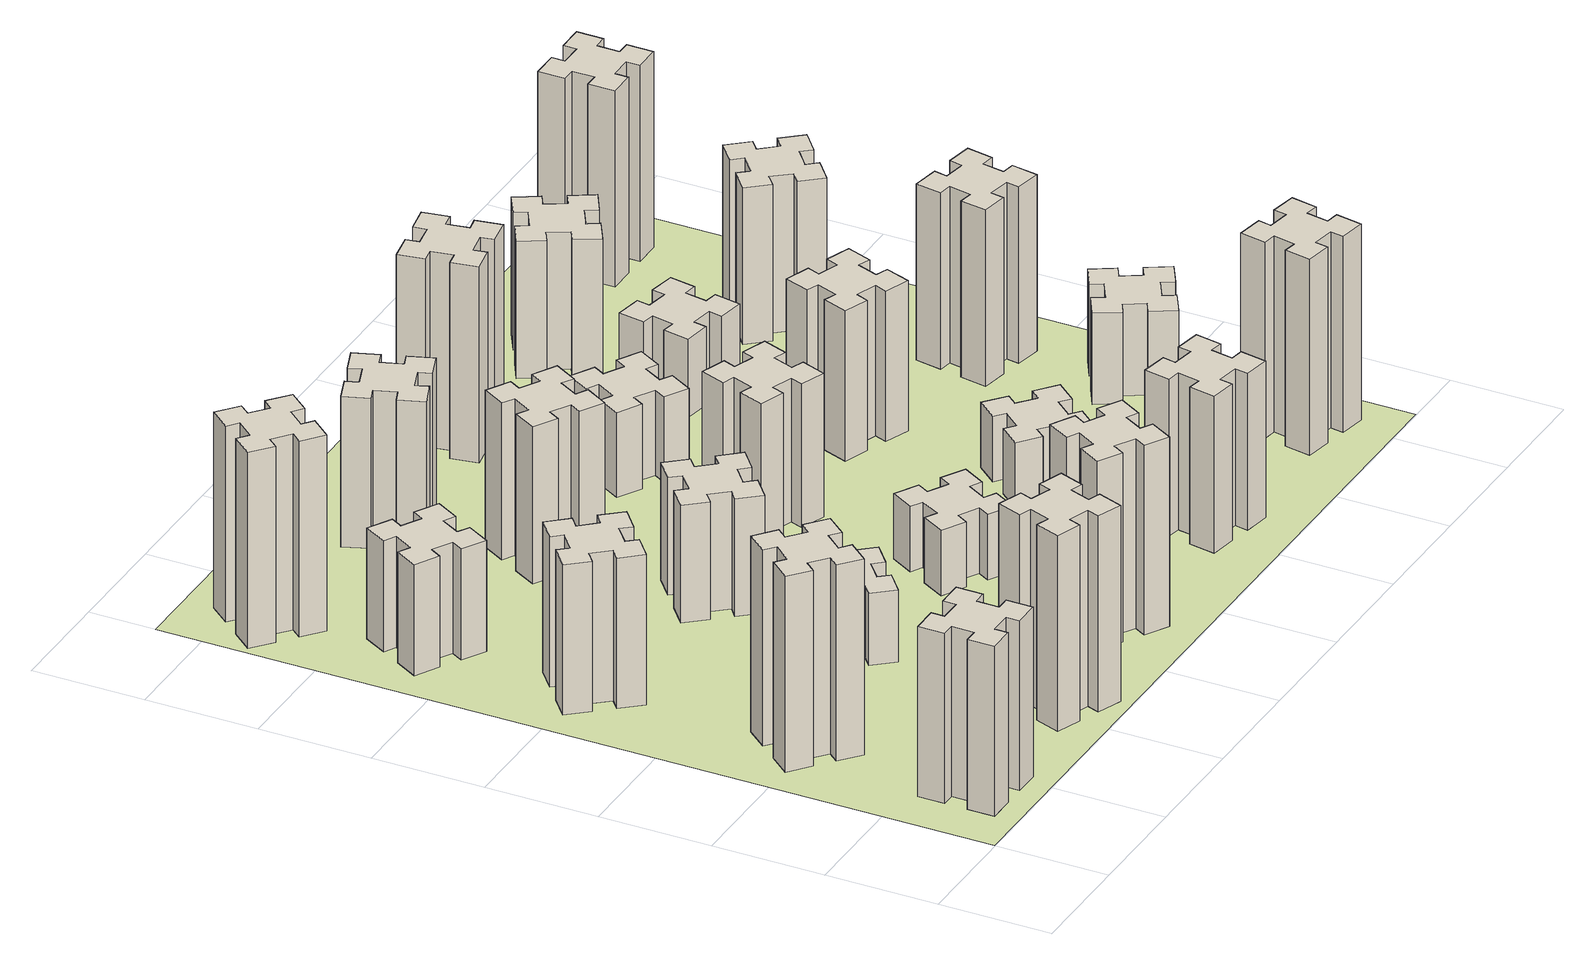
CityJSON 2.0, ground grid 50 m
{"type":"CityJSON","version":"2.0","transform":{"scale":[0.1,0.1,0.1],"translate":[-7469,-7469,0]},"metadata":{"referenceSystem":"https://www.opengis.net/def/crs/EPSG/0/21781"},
"CityObjects":{
"building1":{"type":"Building","attributes":{"class":"1000","function":"1000","usage":"1000","yearOfConstruction":2016,"roofType":"1000","measuredHeight":78,"storeysAboveGround":30,"storeysBelowGround":0},"geometry":[{"type":"Solid","lod":"1","boundaries":[[[[0,1,2,3,4,5,6,7,8,9,10,11,12,13,14,15,16,17,18,19]],[[17,16,20,21]],[[16,15,22,20]],[[15,14,23,22]],[[14,13,24,23]],[[13,12,25,24]],[[12,11,26,25]],[[11,10,27,26]],[[10,9,28,27]],[[9,8,29,28]],[[8,7,30,29]],[[7,6,31,30]],[[6,5,32,31]],[[5,4,33,32]],[[4,3,34,33]],[[3,2,35,34]],[[2,1,36,35]],[[1,0,37,36]],[[0,19,38,37]],[[19,18,39,38]],[[18,17,21,39]],[[24,25,26,27,28,29,30,31,32,33,34,35,36,37,38,39,21,20,22,23]]]]}]},
"building2":{"type":"Building","attributes":{"class":"1000","function":"1000","usage":"1000","yearOfConstruction":2016,"roofType":"1000","measuredHeight":90,"storeysAboveGround":30,"storeysBelowGround":0},"geometry":[{"type":"Solid","lod":"1","boundaries":[[[[40,41,42,43,44,45,46,47,48,49,50,51,52,53,54,55,56,57,58,59]],[[57,56,60,61]],[[56,55,62,60]],[[55,54,63,62]],[[54,53,64,63]],[[53,52,65,64]],[[52,51,66,65]],[[51,50,67,66]],[[50,49,68,67]],[[49,48,69,68]],[[48,47,70,69]],[[47,46,71,70]],[[46,45,72,71]],[[45,44,73,72]],[[44,43,74,73]],[[43,42,75,74]],[[42,41,76,75]],[[41,40,77,76]],[[40,59,78,77]],[[59,58,79,78]],[[58,57,61,79]],[[64,65,66,67,68,69,70,71,72,73,74,75,76,77,78,79,61,60,62,63]]]]}]},
"building3":{"type":"Building","attributes":{"class":"1000","function":"1000","usage":"1000","yearOfConstruction":2016,"roofType":"1000","measuredHeight":69,"storeysAboveGround":30,"storeysBelowGround":0},"geometry":[{"type":"Solid","lod":"1","boundaries":[[[[80,81,82,83,84,85,86,87,88,89,90,91,92,93,94,95,96,97,98,99]],[[97,96,100,101]],[[96,95,102,100]],[[95,94,103,102]],[[94,93,104,103]],[[93,92,105,104]],[[92,91,106,105]],[[91,90,107,106]],[[90,89,108,107]],[[89,88,109,108]],[[88,87,110,109]],[[87,86,111,110]],[[86,85,112,111]],[[85,84,113,112]],[[84,83,114,113]],[[83,82,115,114]],[[82,81,116,115]],[[81,80,117,116]],[[80,99,118,117]],[[99,98,119,118]],[[98,97,101,119]],[[104,105,106,107,108,109,110,111,112,113,114,115,116,117,118,119,101,100,102,103]]]]}]},
"building4":{"type":"Building","attributes":{"class":"1000","function":"1000","usage":"1000","yearOfConstruction":2016,"roofType":"1000","measuredHeight":51,"storeysAboveGround":30,"storeysBelowGround":0},"geometry":[{"type":"Solid","lod":"1","boundaries":[[[[120,121,122,123,124,125,126,127,128,129,130,131,132,133,134,135,136,137,138,139]],[[137,136,140,141]],[[136,135,142,140]],[[135,134,143,142]],[[134,133,144,143]],[[133,132,145,144]],[[132,131,146,145]],[[131,130,147,146]],[[130,129,148,147]],[[129,128,149,148]],[[128,127,150,149]],[[127,126,151,150]],[[126,125,152,151]],[[125,124,153,152]],[[124,123,154,153]],[[123,122,155,154]],[[122,121,156,155]],[[121,120,157,156]],[[120,139,158,157]],[[139,138,159,158]],[[138,137,141,159]],[[144,145,146,147,148,149,150,151,152,153,154,155,156,157,158,159,141,140,142,143]]]]}]},
"building5":{"type":"Building","attributes":{"class":"1000","function":"1000","usage":"1000","yearOfConstruction":2016,"roofType":"1000","measuredHeight":90,"storeysAboveGround":30,"storeysBelowGround":0},"geometry":[{"type":"Solid","lod":"1","boundaries":[[[[160,161,162,163,164,165,166,167,168,169,170,171,172,173,174,175,176,177,178,179]],[[177,176,180,181]],[[176,175,182,180]],[[175,174,183,182]],[[174,173,184,183]],[[173,172,185,184]],[[172,171,186,185]],[[171,170,187,186]],[[170,169,188,187]],[[169,168,189,188]],[[168,167,190,189]],[[167,166,191,190]],[[166,165,192,191]],[[165,164,193,192]],[[164,163,194,193]],[[163,162,195,194]],[[162,161,196,195]],[[161,160,197,196]],[[160,179,198,197]],[[179,178,199,198]],[[178,177,181,199]],[[184,185,186,187,188,189,190,191,192,193,194,195,196,197,198,199,181,180,182,183]]]]}]},
"building6":{"type":"Building","attributes":{"class":"1000","function":"1000","usage":"1000","yearOfConstruction":2016,"roofType":"1000","measuredHeight":90,"storeysAboveGround":30,"storeysBelowGround":0},"geometry":[{"type":"Solid","lod":"1","boundaries":[[[[200,201,202,203,204,205,206,207,208,209,210,211,212,213,214,215,216,217,218,219]],[[217,216,220,221]],[[216,215,222,220]],[[215,214,223,222]],[[214,213,224,223]],[[213,212,225,224]],[[212,211,226,225]],[[211,210,227,226]],[[210,209,228,227]],[[209,208,229,228]],[[208,207,230,229]],[[207,206,231,230]],[[206,205,232,231]],[[205,204,233,232]],[[204,203,234,233]],[[203,202,235,234]],[[202,201,236,235]],[[201,200,237,236]],[[200,219,238,237]],[[219,218,239,238]],[[218,217,221,239]],[[224,225,226,227,228,229,230,231,232,233,234,235,236,237,238,239,221,220,222,223]]]]}]},
"building7":{"type":"Building","attributes":{"class":"1000","function":"1000","usage":"1000","yearOfConstruction":2016,"roofType":"1000","measuredHeight":33,"storeysAboveGround":30,"storeysBelowGround":0},"geometry":[{"type":"Solid","lod":"1","boundaries":[[[[240,241,242,243,244,245,246,247,248,249,250,251,252,253,254,255,256,257,258,259]],[[257,256,260,261]],[[256,255,262,260]],[[255,254,263,262]],[[254,253,264,263]],[[253,252,265,264]],[[252,251,266,265]],[[251,250,267,266]],[[250,249,268,267]],[[249,248,269,268]],[[248,247,270,269]],[[247,246,271,270]],[[246,245,272,271]],[[245,244,273,272]],[[244,243,274,273]],[[243,242,275,274]],[[242,241,276,275]],[[241,240,277,276]],[[240,259,278,277]],[[259,258,279,278]],[[258,257,261,279]],[[264,265,266,267,268,269,270,271,272,273,274,275,276,277,278,279,261,260,262,263]]]]}]},
"building8":{"type":"Building","attributes":{"class":"1000","function":"1000","usage":"1000","yearOfConstruction":2016,"roofType":"1000","measuredHeight":54,"storeysAboveGround":30,"storeysBelowGround":0},"geometry":[{"type":"Solid","lod":"1","boundaries":[[[[280,281,282,283,284,285,286,287,288,289,290,291,292,293,294,295,296,297,298,299]],[[297,296,300,301]],[[296,295,302,300]],[[295,294,303,302]],[[294,293,304,303]],[[293,292,305,304]],[[292,291,306,305]],[[291,290,307,306]],[[290,289,308,307]],[[289,288,309,308]],[[288,287,310,309]],[[287,286,311,310]],[[286,285,312,311]],[[285,284,313,312]],[[284,283,314,313]],[[283,282,315,314]],[[282,281,316,315]],[[281,280,317,316]],[[280,299,318,317]],[[299,298,319,318]],[[298,297,301,319]],[[304,305,306,307,308,309,310,311,312,313,314,315,316,317,318,319,301,300,302,303]]]]}]},
"building9":{"type":"Building","attributes":{"class":"1000","function":"1000","usage":"1000","yearOfConstruction":2016,"roofType":"1000","measuredHeight":87,"storeysAboveGround":30,"storeysBelowGround":0},"geometry":[{"type":"Solid","lod":"1","boundaries":[[[[320,321,322,323,324,325,326,327,328,329,330,331,332,333,334,335,336,337,338,339]],[[337,336,340,341]],[[336,335,342,340]],[[335,334,343,342]],[[334,333,344,343]],[[333,332,345,344]],[[332,331,346,345]],[[331,330,347,346]],[[330,329,348,347]],[[329,328,349,348]],[[328,327,350,349]],[[327,326,351,350]],[[326,325,352,351]],[[325,324,353,352]],[[324,323,354,353]],[[323,322,355,354]],[[322,321,356,355]],[[321,320,357,356]],[[320,339,358,357]],[[339,338,359,358]],[[338,337,341,359]],[[344,345,346,347,348,349,350,351,352,353,354,355,356,357,358,359,341,340,342,343]]]]}]},
"building10":{"type":"Building","attributes":{"class":"1000","function":"1000","usage":"1000","yearOfConstruction":2016,"roofType":"1000","measuredHeight":72,"storeysAboveGround":30,"storeysBelowGround":0},"geometry":[{"type":"Solid","lod":"1","boundaries":[[[[360,361,362,363,364,365,366,367,368,369,370,371,372,373,374,375,376,377,378,379]],[[377,376,380,381]],[[376,375,382,380]],[[375,374,383,382]],[[374,373,384,383]],[[373,372,385,384]],[[372,371,386,385]],[[371,370,387,386]],[[370,369,388,387]],[[369,368,389,388]],[[368,367,390,389]],[[367,366,391,390]],[[366,365,392,391]],[[365,364,393,392]],[[364,363,394,393]],[[363,362,395,394]],[[362,361,396,395]],[[361,360,397,396]],[[360,379,398,397]],[[379,378,399,398]],[[378,377,381,399]],[[384,385,386,387,388,389,390,391,392,393,394,395,396,397,398,399,381,380,382,383]]]]}]},
"building11":{"type":"Building","attributes":{"class":"1000","function":"1000","usage":"1000","yearOfConstruction":2016,"roofType":"1000","measuredHeight":69,"storeysAboveGround":30,"storeysBelowGround":0},"geometry":[{"type":"Solid","lod":"1","boundaries":[[[[400,401,402,403,404,405,406,407,408,409,410,411,412,413,414,415,416,417,418,419]],[[417,416,420,421]],[[416,415,422,420]],[[415,414,423,422]],[[414,413,424,423]],[[413,412,425,424]],[[412,411,426,425]],[[411,410,427,426]],[[410,409,428,427]],[[409,408,429,428]],[[408,407,430,429]],[[407,406,431,430]],[[406,405,432,431]],[[405,404,433,432]],[[404,403,434,433]],[[403,402,435,434]],[[402,401,436,435]],[[401,400,437,436]],[[400,419,438,437]],[[419,418,439,438]],[[418,417,421,439]],[[424,425,426,427,428,429,430,431,432,433,434,435,436,437,438,439,421,420,422,423]]]]}]},
"building12":{"type":"Building","attributes":{"class":"1000","function":"1000","usage":"1000","yearOfConstruction":2016,"roofType":"1000","measuredHeight":30,"storeysAboveGround":30,"storeysBelowGround":0},"geometry":[{"type":"Solid","lod":"1","boundaries":[[[[440,441,442,443,444,445,446,447,448,449,450,451,452,453,454,455,456,457,458,459]],[[457,456,460,461]],[[456,455,462,460]],[[455,454,463,462]],[[454,453,464,463]],[[453,452,465,464]],[[452,451,466,465]],[[451,450,467,466]],[[450,449,468,467]],[[449,448,469,468]],[[448,447,470,469]],[[447,446,471,470]],[[446,445,472,471]],[[445,444,473,472]],[[444,443,474,473]],[[443,442,475,474]],[[442,441,476,475]],[[441,440,477,476]],[[440,459,478,477]],[[459,458,479,478]],[[458,457,461,479]],[[464,465,466,467,468,469,470,471,472,473,474,475,476,477,478,479,461,460,462,463]]]]}]},
"building13":{"type":"Building","attributes":{"class":"1000","function":"1000","usage":"1000","yearOfConstruction":2016,"roofType":"1000","measuredHeight":66,"storeysAboveGround":30,"storeysBelowGround":0},"geometry":[{"type":"Solid","lod":"1","boundaries":[[[[480,481,482,483,484,485,486,487,488,489,490,491,492,493,494,495,496,497,498,499]],[[497,496,500,501]],[[496,495,502,500]],[[495,494,503,502]],[[494,493,504,503]],[[493,492,505,504]],[[492,491,506,505]],[[491,490,507,506]],[[490,489,508,507]],[[489,488,509,508]],[[488,487,510,509]],[[487,486,511,510]],[[486,485,512,511]],[[485,484,513,512]],[[484,483,514,513]],[[483,482,515,514]],[[482,481,516,515]],[[481,480,517,516]],[[480,499,518,517]],[[499,498,519,518]],[[498,497,501,519]],[[504,505,506,507,508,509,510,511,512,513,514,515,516,517,518,519,501,500,502,503]]]]}]},
"building14":{"type":"Building","attributes":{"class":"1000","function":"1000","usage":"1000","yearOfConstruction":2016,"roofType":"1000","measuredHeight":72,"storeysAboveGround":30,"storeysBelowGround":0},"geometry":[{"type":"Solid","lod":"1","boundaries":[[[[520,521,522,523,524,525,526,527,528,529,530,531,532,533,534,535,536,537,538,539]],[[537,536,540,541]],[[536,535,542,540]],[[535,534,543,542]],[[534,533,544,543]],[[533,532,545,544]],[[532,531,546,545]],[[531,530,547,546]],[[530,529,548,547]],[[529,528,549,548]],[[528,527,550,549]],[[527,526,551,550]],[[526,525,552,551]],[[525,524,553,552]],[[524,523,554,553]],[[523,522,555,554]],[[522,521,556,555]],[[521,520,557,556]],[[520,539,558,557]],[[539,538,559,558]],[[538,537,541,559]],[[544,545,546,547,548,549,550,551,552,553,554,555,556,557,558,559,541,540,542,543]]]]}]},
"building15":{"type":"Building","attributes":{"class":"1000","function":"1000","usage":"1000","yearOfConstruction":2016,"roofType":"1000","measuredHeight":39,"storeysAboveGround":30,"storeysBelowGround":0},"geometry":[{"type":"Solid","lod":"1","boundaries":[[[[560,561,562,563,564,565,566,567,568,569,570,571,572,573,574,575,576,577,578,579]],[[577,576,580,581]],[[576,575,582,580]],[[575,574,583,582]],[[574,573,584,583]],[[573,572,585,584]],[[572,571,586,585]],[[571,570,587,586]],[[570,569,588,587]],[[569,568,589,588]],[[568,567,590,589]],[[567,566,591,590]],[[566,565,592,591]],[[565,564,593,592]],[[564,563,594,593]],[[563,562,595,594]],[[562,561,596,595]],[[561,560,597,596]],[[560,579,598,597]],[[579,578,599,598]],[[578,577,581,599]],[[584,585,586,587,588,589,590,591,592,593,594,595,596,597,598,599,581,580,582,583]]]]}]},
"building16":{"type":"Building","attributes":{"class":"1000","function":"1000","usage":"1000","yearOfConstruction":2016,"roofType":"1000","measuredHeight":90,"storeysAboveGround":30,"storeysBelowGround":0},"geometry":[{"type":"Solid","lod":"1","boundaries":[[[[600,601,602,603,604,605,606,607,608,609,610,611,612,613,614,615,616,617,618,619]],[[617,616,620,621]],[[616,615,622,620]],[[615,614,623,622]],[[614,613,624,623]],[[613,612,625,624]],[[612,611,626,625]],[[611,610,627,626]],[[610,609,628,627]],[[609,608,629,628]],[[608,607,630,629]],[[607,606,631,630]],[[606,605,632,631]],[[605,604,633,632]],[[604,603,634,633]],[[603,602,635,634]],[[602,601,636,635]],[[601,600,637,636]],[[600,619,638,637]],[[619,618,639,638]],[[618,617,621,639]],[[624,625,626,627,628,629,630,631,632,633,634,635,636,637,638,639,621,620,622,623]]]]}]},
"building17":{"type":"Building","attributes":{"class":"1000","function":"1000","usage":"1000","yearOfConstruction":2016,"roofType":"1000","measuredHeight":30,"storeysAboveGround":30,"storeysBelowGround":0},"geometry":[{"type":"Solid","lod":"1","boundaries":[[[[640,641,642,643,644,645,646,647,648,649,650,651,652,653,654,655,656,657,658,659]],[[657,656,660,661]],[[656,655,662,660]],[[655,654,663,662]],[[654,653,664,663]],[[653,652,665,664]],[[652,651,666,665]],[[651,650,667,666]],[[650,649,668,667]],[[649,648,669,668]],[[648,647,670,669]],[[647,646,671,670]],[[646,645,672,671]],[[645,644,673,672]],[[644,643,674,673]],[[643,642,675,674]],[[642,641,676,675]],[[641,640,677,676]],[[640,659,678,677]],[[659,658,679,678]],[[658,657,661,679]],[[664,665,666,667,668,669,670,671,672,673,674,675,676,677,678,679,661,660,662,663]]]]}]},
"building18":{"type":"Building","attributes":{"class":"1000","function":"1000","usage":"1000","yearOfConstruction":2016,"roofType":"1000","measuredHeight":69,"storeysAboveGround":30,"storeysBelowGround":0},"geometry":[{"type":"Solid","lod":"1","boundaries":[[[[680,681,682,683,684,685,686,687,688,689,690,691,692,693,694,695,696,697,698,699]],[[697,696,700,701]],[[696,695,702,700]],[[695,694,703,702]],[[694,693,704,703]],[[693,692,705,704]],[[692,691,706,705]],[[691,690,707,706]],[[690,689,708,707]],[[689,688,709,708]],[[688,687,710,709]],[[687,686,711,710]],[[686,685,712,711]],[[685,684,713,712]],[[684,683,714,713]],[[683,682,715,714]],[[682,681,716,715]],[[681,680,717,716]],[[680,699,718,717]],[[699,698,719,718]],[[698,697,701,719]],[[704,705,706,707,708,709,710,711,712,713,714,715,716,717,718,719,701,700,702,703]]]]}]},
"building19":{"type":"Building","attributes":{"class":"1000","function":"1000","usage":"1000","yearOfConstruction":2016,"roofType":"1000","measuredHeight":36,"storeysAboveGround":30,"storeysBelowGround":0},"geometry":[{"type":"Solid","lod":"1","boundaries":[[[[720,721,722,723,724,725,726,727,728,729,730,731,732,733,734,735,736,737,738,739]],[[737,736,740,741]],[[736,735,742,740]],[[735,734,743,742]],[[734,733,744,743]],[[733,732,745,744]],[[732,731,746,745]],[[731,730,747,746]],[[730,729,748,747]],[[729,728,749,748]],[[728,727,750,749]],[[727,726,751,750]],[[726,725,752,751]],[[725,724,753,752]],[[724,723,754,753]],[[723,722,755,754]],[[722,721,756,755]],[[721,720,757,756]],[[720,739,758,757]],[[739,738,759,758]],[[738,737,741,759]],[[744,745,746,747,748,749,750,751,752,753,754,755,756,757,758,759,741,740,742,743]]]]}]},
"building20":{"type":"Building","attributes":{"class":"1000","function":"1000","usage":"1000","yearOfConstruction":2016,"roofType":"1000","measuredHeight":90,"storeysAboveGround":30,"storeysBelowGround":0},"geometry":[{"type":"Solid","lod":"1","boundaries":[[[[760,761,762,763,764,765,766,767,768,769,770,771,772,773,774,775,776,777,778,779]],[[777,776,780,781]],[[776,775,782,780]],[[775,774,783,782]],[[774,773,784,783]],[[773,772,785,784]],[[772,771,786,785]],[[771,770,787,786]],[[770,769,788,787]],[[769,768,789,788]],[[768,767,790,789]],[[767,766,791,790]],[[766,765,792,791]],[[765,764,793,792]],[[764,763,794,793]],[[763,762,795,794]],[[762,761,796,795]],[[761,760,797,796]],[[760,779,798,797]],[[779,778,799,798]],[[778,777,781,799]],[[784,785,786,787,788,789,790,791,792,793,794,795,796,797,798,799,781,780,782,783]]]]}]},
"building21":{"type":"Building","attributes":{"class":"1000","function":"1000","usage":"1000","yearOfConstruction":2016,"roofType":"1000","measuredHeight":63,"storeysAboveGround":30,"storeysBelowGround":0},"geometry":[{"type":"Solid","lod":"1","boundaries":[[[[800,801,802,803,804,805,806,807,808,809,810,811,812,813,814,815,816,817,818,819]],[[817,816,820,821]],[[816,815,822,820]],[[815,814,823,822]],[[814,813,824,823]],[[813,812,825,824]],[[812,811,826,825]],[[811,810,827,826]],[[810,809,828,827]],[[809,808,829,828]],[[808,807,830,829]],[[807,806,831,830]],[[806,805,832,831]],[[805,804,833,832]],[[804,803,834,833]],[[803,802,835,834]],[[802,801,836,835]],[[801,800,837,836]],[[800,819,838,837]],[[819,818,839,838]],[[818,817,821,839]],[[824,825,826,827,828,829,830,831,832,833,834,835,836,837,838,839,821,820,822,823]]]]}]},
"building22":{"type":"Building","attributes":{"class":"1000","function":"1000","usage":"1000","yearOfConstruction":2016,"roofType":"1000","measuredHeight":42,"storeysAboveGround":30,"storeysBelowGround":0},"geometry":[{"type":"Solid","lod":"1","boundaries":[[[[840,841,842,843,844,845,846,847,848,849,850,851,852,853,854,855,856,857,858,859]],[[857,856,860,861]],[[856,855,862,860]],[[855,854,863,862]],[[854,853,864,863]],[[853,852,865,864]],[[852,851,866,865]],[[851,850,867,866]],[[850,849,868,867]],[[849,848,869,868]],[[848,847,870,869]],[[847,846,871,870]],[[846,845,872,871]],[[845,844,873,872]],[[844,843,874,873]],[[843,842,875,874]],[[842,841,876,875]],[[841,840,877,876]],[[840,859,878,877]],[[859,858,879,878]],[[858,857,861,879]],[[864,865,866,867,868,869,870,871,872,873,874,875,876,877,878,879,861,860,862,863]]]]}]},
"building23":{"type":"Building","attributes":{"class":"1000","function":"1000","usage":"1000","yearOfConstruction":2016,"roofType":"1000","measuredHeight":81,"storeysAboveGround":30,"storeysBelowGround":0},"geometry":[{"type":"Solid","lod":"1","boundaries":[[[[880,881,882,883,884,885,886,887,888,889,890,891,892,893,894,895,896,897,898,899]],[[897,896,900,901]],[[896,895,902,900]],[[895,894,903,902]],[[894,893,904,903]],[[893,892,905,904]],[[892,891,906,905]],[[891,890,907,906]],[[890,889,908,907]],[[889,888,909,908]],[[888,887,910,909]],[[887,886,911,910]],[[886,885,912,911]],[[885,884,913,912]],[[884,883,914,913]],[[883,882,915,914]],[[882,881,916,915]],[[881,880,917,916]],[[880,899,918,917]],[[899,898,919,918]],[[898,897,901,919]],[[904,905,906,907,908,909,910,911,912,913,914,915,916,917,918,919,901,900,902,903]]]]}]},
"building24":{"type":"Building","attributes":{"class":"1000","function":"1000","usage":"1000","yearOfConstruction":2016,"roofType":"1000","measuredHeight":72,"storeysAboveGround":30,"storeysBelowGround":0},"geometry":[{"type":"Solid","lod":"1","boundaries":[[[[920,921,922,923,924,925,926,927,928,929,930,931,932,933,934,935,936,937,938,939]],[[937,936,940,941]],[[936,935,942,940]],[[935,934,943,942]],[[934,933,944,943]],[[933,932,945,944]],[[932,931,946,945]],[[931,930,947,946]],[[930,929,948,947]],[[929,928,949,948]],[[928,927,950,949]],[[927,926,951,950]],[[926,925,952,951]],[[925,924,953,952]],[[924,923,954,953]],[[923,922,955,954]],[[922,921,956,955]],[[921,920,957,956]],[[920,939,958,957]],[[939,938,959,958]],[[938,937,941,959]],[[944,945,946,947,948,949,950,951,952,953,954,955,956,957,958,959,941,940,942,943]]]]}]},
"building25":{"type":"Building","attributes":{"class":"1000","function":"1000","usage":"1000","yearOfConstruction":2016,"roofType":"1000","measuredHeight":90,"storeysAboveGround":30,"storeysBelowGround":0},"geometry":[{"type":"Solid","lod":"1","boundaries":[[[[960,961,962,963,964,965,966,967,968,969,970,971,972,973,974,975,976,977,978,979]],[[977,976,980,981]],[[976,975,982,980]],[[975,974,983,982]],[[974,973,984,983]],[[973,972,985,984]],[[972,971,986,985]],[[971,970,987,986]],[[970,969,988,987]],[[969,968,989,988]],[[968,967,990,989]],[[967,966,991,990]],[[966,965,992,991]],[[965,964,993,992]],[[964,963,994,993]],[[963,962,995,994]],[[962,961,996,995]],[[961,960,997,996]],[[960,979,998,997]],[[979,978,999,998]],[[978,977,981,999]],[[984,985,986,987,988,989,990,991,992,993,994,995,996,997,998,999,981,980,982,983]]]]}]},
"landuse1":{"type":"LandUse","attributes":{"name":"plot1","function":"1010"},"geometry":[{"type":"MultiSurface","lod":"1","boundaries":[[[1000,1001,1002,1003]]]}]}
},
"vertices":[
[265,325,0],[265,225,0],[205,225,0],[205,105,0],[325,105,0],[325,165,0],[425,165,0],[425,105,0],[545,105,0],[545,225,0],[485,225,0],[485,325,0],[545,325,0],[545,445,0],[425,445,0],[425,385,0],[325,385,0],[325,445,0],[205,445,0],[205,325,0],[325,385,780],[325,445,780],[425,385,780],[425,445,780],[545,445,780],[545,325,780],[485,325,780],[485,225,780],[545,225,780],[545,105,780],[425,105,780],[425,165,780],[325,165,780],[325,105,780],[205,105,780],[205,225,780],[265,225,780],[265,325,780],[205,325,780],[205,445,780],
[484,1067,0],[408,1132,0],[446,1178,0],[354,1255,0],[277,1163,0],[323,1124,0],[259,1048,0],[213,1086,0],[136,994,0],[228,917,0],[266,963,0],[343,899,0],[304,853,0],[396,776,0],[473,868,0],[427,906,0],[492,983,0],[538,944,0],[615,1036,0],[523,1113,0],[492,983,900],[538,944,900],[427,906,900],[473,868,900],[396,776,900],[304,853,900],[343,899,900],[266,963,900],[228,917,900],[136,994,900],[213,1086,900],[259,1048,900],[323,1124,900],[277,1163,900],[354,1255,900],[446,1178,900],[408,1132,900],[484,1067,900],[523,1113,900],[615,1036,900],
[492,1988,0],[427,2064,0],[473,2103,0],[396,2195,0],[304,2118,0],[343,2072,0],[266,2007,0],[228,2053,0],[136,1976,0],[213,1884,0],[259,1923,0],[323,1846,0],[277,1808,0],[354,1716,0],[446,1793,0],[408,1839,0],[484,1903,0],[523,1857,0],[615,1934,0],[538,2026,0],[484,1903,690],[523,1857,690],[408,1839,690],[446,1793,690],[354,1716,690],[277,1808,690],[323,1846,690],[259,1923,690],[213,1884,690],[136,1976,690],[228,2053,690],[266,2007,690],[343,2072,690],[304,2118,690],[396,2195,690],[473,2103,690],[427,2064,690],[492,1988,690],[538,2026,690],[615,1934,690],
[446,2597,0],[496,2684,0],[548,2654,0],[608,2758,0],[504,2818,0],[474,2766,0],[387,2816,0],[417,2868,0],[313,2928,0],[253,2824,0],[305,2794,0],[255,2707,0],[203,2737,0],[143,2633,0],[247,2573,0],[277,2625,0],[364,2575,0],[334,2523,0],[438,2463,0],[498,2567,0],[364,2575,510],[334,2523,510],[277,2625,510],[247,2573,510],[143,2633,510],[203,2737,510],[255,2707,510],[305,2794,510],[253,2824,510],[313,2928,510],[417,2868,510],[387,2816,510],[474,2766,510],[504,2818,510],[608,2758,510],[548,2654,510],[496,2684,510],[446,2597,510],[498,2567,510],[438,2463,510],
[1029,360,0],[995,266,0],[939,287,0],[897,174,0],[1010,133,0],[1031,189,0],[1125,155,0],[1104,99,0],[1217,57,0],[1258,170,0],[1202,191,0],[1236,285,0],[1292,264,0],[1333,377,0],[1220,418,0],[1200,362,0],[1106,396,0],[1127,452,0],[1014,493,0],[973,380,0],[1106,396,900],[1127,452,900],[1200,362,900],[1220,418,900],[1333,377,900],[1292,264,900],[1236,285,900],[1202,191,900],[1258,170,900],[1217,57,900],[1104,99,900],[1125,155,900],[1031,189,900],[1010,133,900],[897,174,900],[939,287,900],[995,266,900],[1029,360,900],[973,380,900],[1014,493,900],
[384,3387,0],[308,3452,0],[346,3498,0],[254,3575,0],[177,3483,0],[223,3444,0],[159,3368,0],[113,3406,0],[36,3314,0],[128,3237,0],[166,3283,0],[243,3219,0],[204,3173,0],[296,3096,0],[373,3188,0],[327,3226,0],[392,3303,0],[438,3264,0],[515,3356,0],[423,3433,0],[392,3303,900],[438,3264,900],[327,3226,900],[373,3188,900],[296,3096,900],[204,3173,900],[243,3219,900],[166,3283,900],[128,3237,900],[36,3314,900],[113,3406,900],[159,3368,900],[223,3444,900],[177,3483,900],[254,3575,900],[346,3498,900],[308,3452,900],[384,3387,900],[423,3433,900],[515,3356,900],
[1083,1332,0],[1006,1267,0],[968,1313,0],[876,1236,0],[953,1144,0],[999,1183,0],[1063,1106,0],[1017,1068,0],[1094,976,0],[1186,1053,0],[1148,1099,0],[1224,1163,0],[1263,1117,0],[1355,1194,0],[1278,1286,0],[1232,1248,0],[1167,1324,0],[1213,1363,0],[1136,1455,0],[1044,1378,0],[1167,1324,330],[1213,1363,330],[1232,1248,330],[1278,1286,330],[1355,1194,330],[1263,1117,330],[1224,1163,330],[1148,1099,330],[1186,1053,330],[1094,976,330],[1017,1068,330],[1063,1106,330],[999,1183,330],[953,1144,330],[876,1236,330],[968,1313,330],[1006,1267,330],[1083,1332,330],[1044,1378,330],[1136,1455,330],
[1183,1972,0],[1106,1907,0],[1068,1953,0],[976,1876,0],[1053,1784,0],[1099,1823,0],[1163,1746,0],[1117,1708,0],[1194,1616,0],[1286,1693,0],[1248,1739,0],[1324,1803,0],[1363,1757,0],[1455,1834,0],[1378,1926,0],[1332,1888,0],[1267,1964,0],[1313,2003,0],[1236,2095,0],[1144,2018,0],[1267,1964,540],[1313,2003,540],[1332,1888,540],[1378,1926,540],[1455,1834,540],[1363,1757,540],[1324,1803,540],[1248,1739,540],[1286,1693,540],[1194,1616,540],[1117,1708,540],[1163,1746,540],[1099,1823,540],[1053,1784,540],[976,1876,540],[1068,1953,540],[1106,1907,540],[1183,1972,540],[1144,2018,540],[1236,2095,540],
[1657,305,0],[1744,255,0],[1714,203,0],[1818,143,0],[1878,247,0],[1826,277,0],[1876,364,0],[1928,334,0],[1988,438,0],[1884,498,0],[1854,446,0],[1767,496,0],[1797,548,0],[1693,608,0],[1633,504,0],[1685,474,0],[1635,387,0],[1583,417,0],[1523,313,0],[1627,253,0],[1635,387,870],[1583,417,870],[1685,474,870],[1633,504,870],[1693,608,870],[1797,548,870],[1767,496,870],[1854,446,870],[1884,498,870],[1988,438,870],[1928,334,870],[1876,364,870],[1826,277,870],[1878,247,870],[1818,143,870],[1714,203,870],[1744,255,870],[1657,305,870],[1627,253,870],[1523,313,870],
[1314,2666,0],[1227,2716,0],[1257,2768,0],[1153,2828,0],[1093,2724,0],[1145,2694,0],[1095,2607,0],[1043,2637,0],[983,2533,0],[1087,2473,0],[1117,2525,0],[1204,2475,0],[1174,2423,0],[1278,2363,0],[1338,2467,0],[1286,2497,0],[1336,2584,0],[1388,2554,0],[1448,2658,0],[1344,2718,0],[1336,2584,720],[1388,2554,720],[1286,2497,720],[1338,2467,720],[1278,2363,720],[1174,2423,720],[1204,2475,720],[1117,2525,720],[1087,2473,720],[983,2533,720],[1043,2637,720],[1095,2607,720],[1145,2694,720],[1093,2724,720],[1153,2828,720],[1257,2768,720],[1227,2716,720],[1314,2666,720],[1344,2718,720],[1448,2658,720],
[1125,3356,0],[1031,3322,0],[1010,3378,0],[897,3337,0],[939,3224,0],[995,3245,0],[1029,3151,0],[973,3130,0],[1014,3017,0],[1127,3059,0],[1106,3115,0],[1200,3149,0],[1220,3093,0],[1333,3134,0],[1292,3247,0],[1236,3226,0],[1202,3320,0],[1258,3340,0],[1217,3453,0],[1104,3412,0],[1202,3320,690],[1258,3340,690],[1236,3226,690],[1292,3247,690],[1333,3134,690],[1220,3093,690],[1200,3149,690],[1106,3115,690],[1127,3059,690],[1014,3017,690],[973,3130,690],[1029,3151,690],[995,3245,690],[939,3224,690],[897,3337,690],[1010,3378,690],[1031,3322,690],[1125,3356,690],[1104,3412,690],[1217,3453,690],
[1757,1045,0],[1844,995,0],[1814,943,0],[1918,883,0],[1978,987,0],[1926,1017,0],[1976,1104,0],[2028,1074,0],[2088,1178,0],[1984,1238,0],[1954,1186,0],[1867,1236,0],[1897,1288,0],[1793,1348,0],[1733,1244,0],[1785,1214,0],[1735,1127,0],[1683,1157,0],[1623,1053,0],[1727,993,0],[1735,1127,300],[1683,1157,300],[1785,1214,300],[1733,1244,300],[1793,1348,300],[1897,1288,300],[1867,1236,300],[1954,1186,300],[1984,1238,300],[2088,1178,300],[2028,1074,300],[1976,1104,300],[1926,1017,300],[1978,987,300],[1918,883,300],[1814,943,300],[1844,995,300],[1757,1045,300],[1727,993,300],[1623,1053,300],
[1940,2042,0],[1846,2076,0],[1867,2132,0],[1754,2173,0],[1713,2060,0],[1769,2040,0],[1735,1946,0],[1679,1967,0],[1637,1854,0],[1750,1813,0],[1771,1869,0],[1865,1835,0],[1844,1779,0],[1957,1737,0],[1998,1850,0],[1942,1871,0],[1976,1965,0],[2032,1944,0],[2073,2057,0],[1960,2098,0],[1976,1965,660],[2032,1944,660],[1942,1871,660],[1998,1850,660],[1957,1737,660],[1844,1779,660],[1865,1835,660],[1771,1869,660],[1750,1813,660],[1637,1854,660],[1679,1967,660],[1735,1946,660],[1769,2040,660],[1713,2060,660],[1754,2173,660],[1867,2132,660],[1846,2076,660],[1940,2042,660],[1960,2098,660],[2073,2057,660],
[2496,444,0],[2478,345,0],[2419,356,0],[2398,237,0],[2517,217,0],[2527,276,0],[2625,258,0],[2615,199,0],[2733,178,0],[2754,297,0],[2695,307,0],[2712,405,0],[2771,395,0],[2792,513,0],[2674,534,0],[2664,475,0],[2565,492,0],[2576,551,0],[2457,572,0],[2437,454,0],[2565,492,720],[2576,551,720],[2664,475,720],[2674,534,720],[2792,513,720],[2771,395,720],[2712,405,720],[2695,307,720],[2754,297,720],[2733,178,720],[2615,199,720],[2625,258,720],[2527,276,720],[2517,217,720],[2398,237,720],[2419,356,720],[2478,345,720],[2496,444,720],[2437,454,720],[2457,572,720],
[2026,2497,0],[2076,2584,0],[2128,2554,0],[2188,2658,0],[2084,2718,0],[2054,2666,0],[1967,2716,0],[1997,2768,0],[1893,2828,0],[1833,2724,0],[1885,2694,0],[1835,2607,0],[1783,2637,0],[1723,2533,0],[1827,2473,0],[1857,2525,0],[1944,2475,0],[1914,2423,0],[2018,2363,0],[2078,2467,0],[1944,2475,390],[1914,2423,390],[1857,2525,390],[1827,2473,390],[1723,2533,390],[1783,2637,390],[1835,2607,390],[1885,2694,390],[1833,2724,390],[1893,2828,390],[1997,2768,390],[1967,2716,390],[2054,2666,390],[2084,2718,390],[2188,2658,390],[2128,2554,390],[2076,2584,390],[2026,2497,390],[2078,2467,390],[2018,2363,390],
[1738,3365,0],[1756,3267,0],[1697,3257,0],[1717,3138,0],[1836,3159,0],[1825,3218,0],[1924,3236,0],[1934,3177,0],[2052,3197,0],[2031,3316,0],[1972,3305,0],[1955,3404,0],[2014,3414,0],[1993,3532,0],[1875,3511,0],[1885,3452,0],[1787,3435,0],[1777,3494,0],[1658,3473,0],[1679,3355,0],[1787,3435,900],[1777,3494,900],[1885,3452,900],[1875,3511,900],[1993,3532,900],[2014,3414,900],[1955,3404,900],[1972,3305,900],[2031,3316,900],[2052,3197,900],[1934,3177,900],[1924,3236,900],[1825,3218,900],[1836,3159,900],[1717,3138,900],[1697,3257,900],[1756,3267,900],[1738,3365,900],[1679,3355,900],[1658,3473,900],
[2647,1006,0],[2712,1083,0],[2758,1044,0],[2835,1136,0],[2743,1213,0],[2704,1167,0],[2628,1232,0],[2666,1278,0],[2574,1355,0],[2497,1263,0],[2543,1224,0],[2479,1148,0],[2433,1186,0],[2356,1094,0],[2448,1017,0],[2486,1063,0],[2563,999,0],[2524,953,0],[2616,876,0],[2693,968,0],[2563,999,300],[2524,953,300],[2486,1063,300],[2448,1017,300],[2356,1094,300],[2433,1186,300],[2479,1148,300],[2543,1224,300],[2497,1263,300],[2574,1355,300],[2666,1278,300],[2628,1232,300],[2704,1167,300],[2743,1213,300],[2835,1136,300],[2758,1044,300],[2712,1083,300],[2647,1006,300],[2693,968,300],[2616,876,300],
[2682,1871,0],[2716,1965,0],[2772,1944,0],[2813,2057,0],[2700,2098,0],[2680,2042,0],[2586,2076,0],[2607,2132,0],[2494,2173,0],[2453,2060,0],[2509,2040,0],[2475,1946,0],[2419,1967,0],[2377,1854,0],[2490,1813,0],[2511,1869,0],[2605,1835,0],[2584,1779,0],[2697,1737,0],[2738,1850,0],[2605,1835,690],[2584,1779,690],[2511,1869,690],[2490,1813,690],[2377,1854,690],[2419,1967,690],[2475,1946,690],[2509,2040,690],[2453,2060,690],[2494,2173,690],[2607,2132,690],[2586,2076,690],[2680,2042,690],[2700,2098,690],[2813,2057,690],[2772,1944,690],[2716,1965,690],[2682,1871,690],[2738,1850,690],[2697,1737,690],
[2664,2795,0],[2565,2812,0],[2576,2871,0],[2457,2892,0],[2437,2774,0],[2496,2764,0],[2478,2665,0],[2419,2676,0],[2398,2557,0],[2517,2537,0],[2527,2596,0],[2625,2578,0],[2615,2519,0],[2733,2498,0],[2754,2617,0],[2695,2627,0],[2712,2725,0],[2771,2715,0],[2792,2833,0],[2674,2854,0],[2712,2725,360],[2771,2715,360],[2695,2627,360],[2754,2617,360],[2733,2498,360],[2615,2519,360],[2625,2578,360],[2527,2596,360],[2517,2537,360],[2398,2557,360],[2419,2676,360],[2478,2665,360],[2496,2764,360],[2437,2774,360],[2457,2892,360],[2576,2871,360],[2565,2812,360],[2664,2795,360],[2674,2854,360],[2792,2833,360],
[3504,475,0],[3405,492,0],[3416,551,0],[3297,572,0],[3277,454,0],[3336,444,0],[3318,345,0],[3259,356,0],[3238,237,0],[3357,217,0],[3367,276,0],[3465,258,0],[3455,199,0],[3573,178,0],[3594,297,0],[3535,307,0],[3552,405,0],[3611,395,0],[3632,513,0],[3514,534,0],[3552,405,900],[3611,395,900],[3535,307,900],[3594,297,900],[3573,178,900],[3455,199,900],[3465,258,900],[3367,276,900],[3357,217,900],[3238,237,900],[3259,356,900],[3318,345,900],[3336,444,900],[3277,454,900],[3297,572,900],[3416,551,900],[3405,492,900],[3504,475,900],[3514,534,900],[3632,513,900],
[2716,3247,0],[2666,3334,0],[2718,3364,0],[2658,3468,0],[2554,3408,0],[2584,3356,0],[2497,3306,0],[2467,3358,0],[2363,3298,0],[2423,3194,0],[2475,3224,0],[2525,3137,0],[2473,3107,0],[2533,3003,0],[2637,3063,0],[2607,3115,0],[2694,3165,0],[2724,3113,0],[2828,3173,0],[2768,3277,0],[2694,3165,630],[2724,3113,630],[2607,3115,630],[2637,3063,630],[2533,3003,630],[2473,3107,630],[2525,3137,630],[2475,3224,630],[2423,3194,630],[2363,3298,630],[2467,3358,630],[2497,3306,630],[2584,3356,630],[2554,3408,630],[2658,3468,630],[2718,3364,630],[2666,3334,630],[2716,3247,630],[2768,3277,630],[2828,3173,630],
[3315,1104,0],[3365,1017,0],[3313,987,0],[3373,883,0],[3477,943,0],[3447,995,0],[3534,1045,0],[3564,993,0],[3668,1053,0],[3608,1157,0],[3556,1127,0],[3506,1214,0],[3558,1244,0],[3498,1348,0],[3394,1288,0],[3424,1236,0],[3337,1186,0],[3307,1238,0],[3203,1178,0],[3263,1074,0],[3337,1186,420],[3307,1238,420],[3424,1236,420],[3394,1288,420],[3498,1348,420],[3558,1244,420],[3506,1214,420],[3556,1127,420],[3608,1157,420],[3668,1053,420],[3564,993,420],[3534,1045,420],[3447,995,420],[3477,943,420],[3373,883,420],[3313,987,420],[3365,1017,420],[3315,1104,420],[3263,1074,420],[3203,1178,420],
[3267,1656,0],[3365,1638,0],[3355,1579,0],[3473,1558,0],[3494,1677,0],[3435,1687,0],[3452,1785,0],[3511,1775,0],[3532,1893,0],[3414,1914,0],[3404,1855,0],[3305,1872,0],[3316,1931,0],[3197,1952,0],[3177,1834,0],[3236,1824,0],[3218,1725,0],[3159,1736,0],[3138,1617,0],[3257,1597,0],[3218,1725,810],[3159,1736,810],[3236,1824,810],[3177,1834,810],[3197,1952,810],[3316,1931,810],[3305,1872,810],[3404,1855,810],[3414,1914,810],[3532,1893,810],[3511,1775,810],[3452,1785,810],[3435,1687,810],[3494,1677,810],[3473,1558,810],[3355,1579,810],[3365,1638,810],[3267,1656,810],[3257,1597,810],[3138,1617,810],
[3119,2563,0],[3183,2486,0],[3137,2448,0],[3214,2356,0],[3306,2433,0],[3268,2479,0],[3344,2543,0],[3383,2497,0],[3475,2574,0],[3398,2666,0],[3352,2628,0],[3287,2704,0],[3333,2743,0],[3256,2835,0],[3164,2758,0],[3203,2712,0],[3126,2647,0],[3088,2693,0],[2996,2616,0],[3073,2524,0],[3126,2647,720],[3088,2693,720],[3203,2712,720],[3164,2758,720],[3256,2835,720],[3333,2743,720],[3287,2704,720],[3352,2628,720],[3398,2666,720],[3475,2574,720],[3383,2497,720],[3344,2543,720],[3268,2479,720],[3306,2433,720],[3214,2356,720],[3137,2448,720],[3183,2486,720],[3119,2563,720],[3073,2524,720],[2996,2616,720],
[3285,3325,0],[3385,3325,0],[3385,3265,0],[3505,3265,0],[3505,3385,0],[3445,3385,0],[3445,3485,0],[3505,3485,0],[3505,3605,0],[3385,3605,0],[3385,3545,0],[3285,3545,0],[3285,3605,0],[3165,3605,0],[3165,3485,0],[3225,3485,0],[3225,3385,0],[3165,3385,0],[3165,3265,0],[3285,3265,0],[3225,3385,900],[3165,3385,900],[3225,3485,900],[3165,3485,900],[3165,3605,900],[3285,3605,900],[3285,3545,900],[3385,3545,900],[3385,3605,900],[3505,3605,900],[3505,3485,900],[3445,3485,900],[3445,3385,900],[3505,3385,900],[3505,3265,900],[3385,3265,900],[3385,3325,900],[3285,3325,900],[3285,3265,900],[3165,3265,900],
[5,3705,0],[3705,3705,0],[3705,5,0],[5,5,0]
]}
